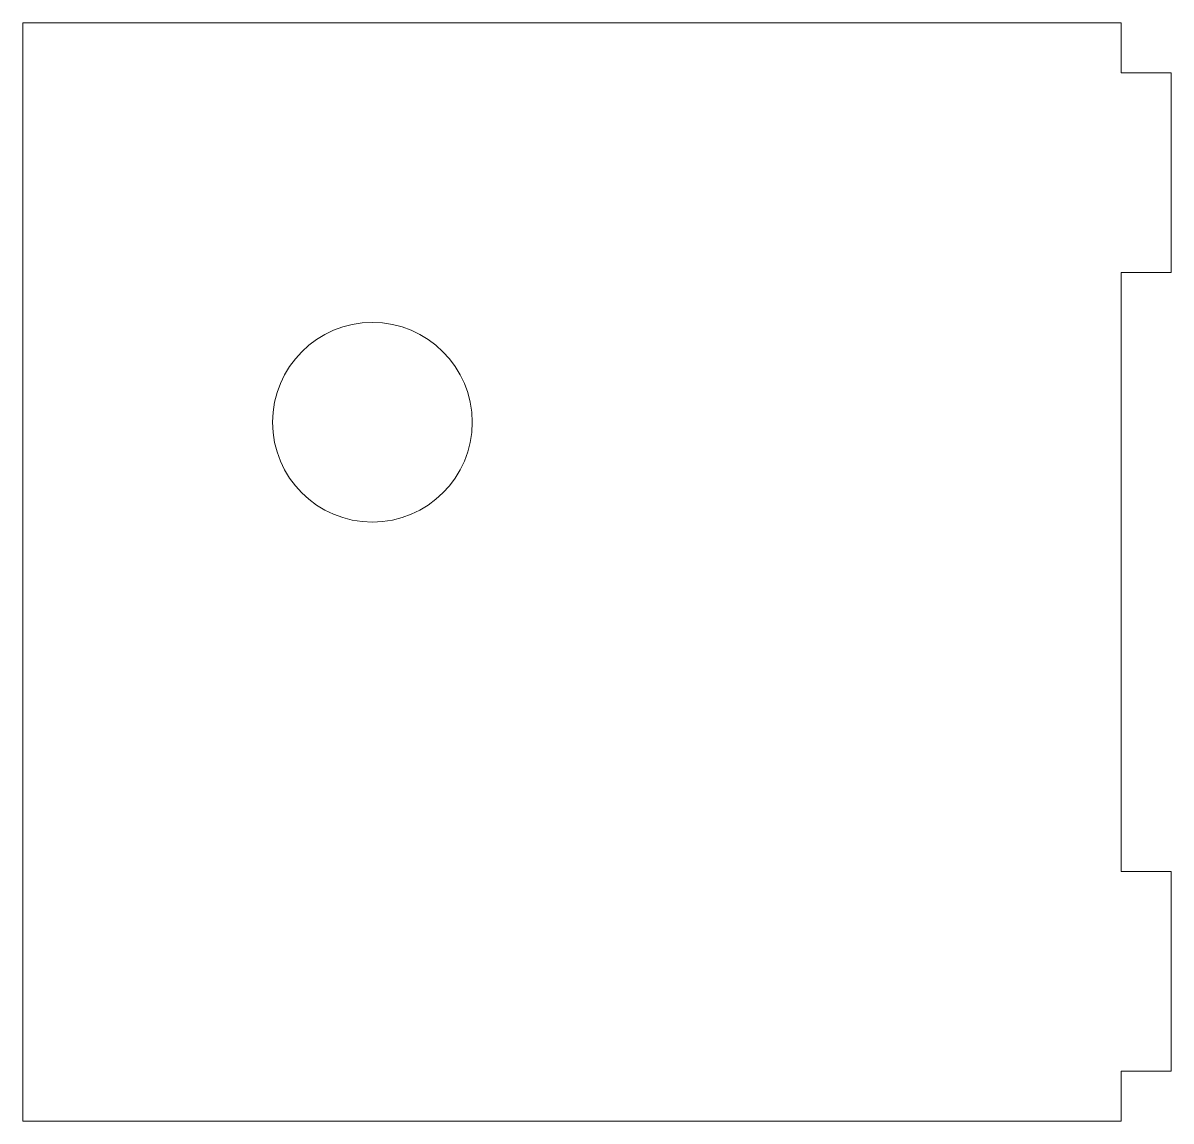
# Model space of a CAD drawing. Header units: inches. Extents: x 0 to 5.75, y 0 to 5.5.
import ezdxf

# ---------------------------------------------------------------- set-up
doc = ezdxf.new("R2010")
doc.units = ezdxf.units.IN
doc.header["$MEASUREMENT"] = 0

msp = doc.modelspace()

# ---------------------------------------------------------------- linework, layer by layer
at = {"color": 7, "linetype": 'Continuous', "lineweight": 15}
for p, q in [((5.5, 5.5), (0, 5.5)), ((0, 5.5), (0, 0)), ((5.5, 5.25), (5.5, 5.5)), ((5.75, 5.25), (5.5, 5.25)), ((5.75, 4.25), (5.75, 5.25)), ((5.5, 4.25), (5.75, 4.25)), ((5.5, 1.25), (5.5, 4.25)), ((5.75, 1.25), (5.5, 1.25)), ((5.75, 0.25), (5.75, 1.25)), ((5.5, 0.25), (5.75, 0.25)), ((5.5, 0), (5.5, 0.25)), ((0, 0), (5.5, 0))]:
    msp.add_line(p, q, dxfattribs=at)
msp.add_circle((1.75, 3.5), 0.5, dxfattribs=at)

doc.saveas('drawing.dxf')
